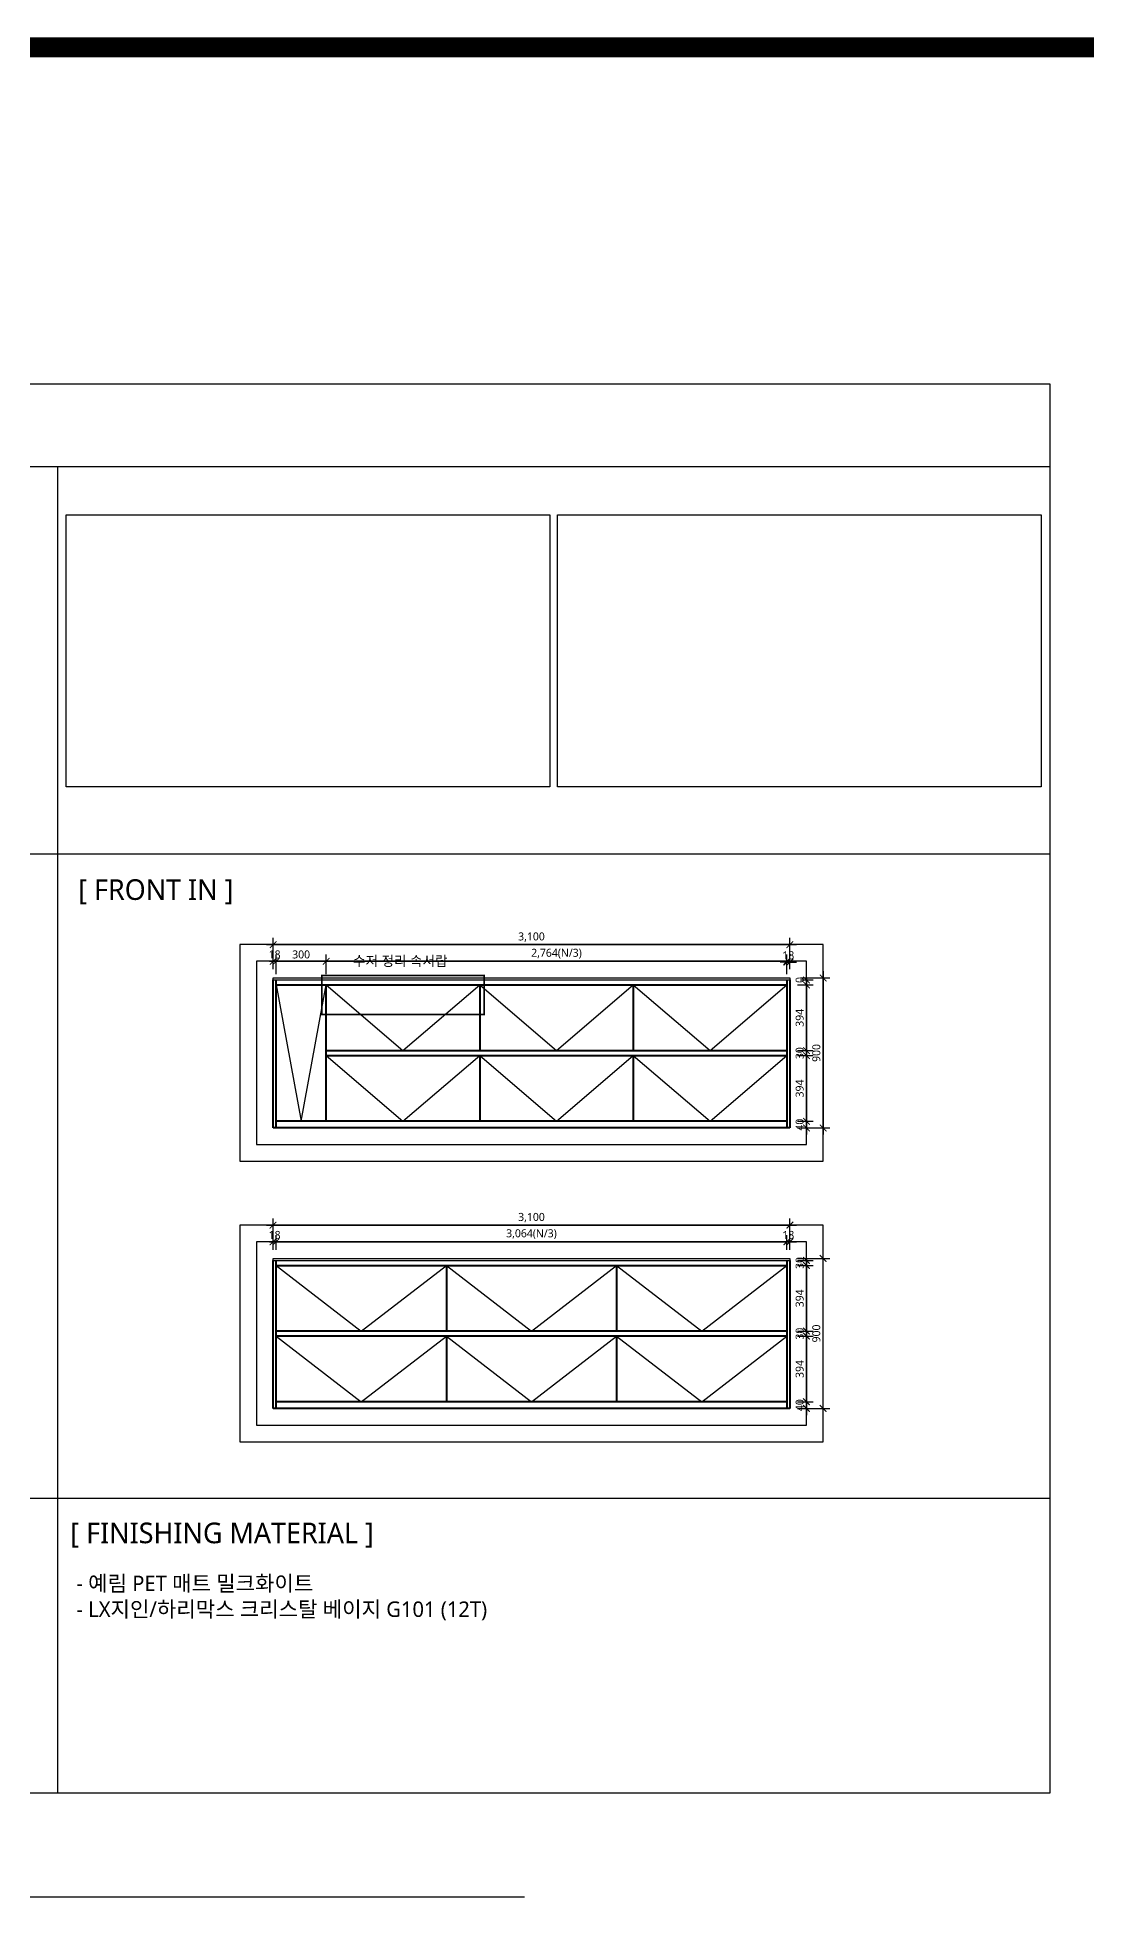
# Model space of a CAD drawing. Header units: millimetres. Extents: x 512 to 764439, y -71 to 559481.
# Drawn here: x 558714 to 565012, y 214692 to 225850 of the extents above; entities that cross this region are included whole.
import ezdxf
from ezdxf.enums import TextEntityAlignment as Align

# ---------------------------------------------------------------- set-up
doc = ezdxf.new("R2010")
doc.units = ezdxf.units.MM
doc.header["$LTSCALE"] = 50
for name, pattern in [('CENTER', [50.8, 31.75, -6.35, 6.35, -6.35]), ('DASHDOT', [1, 0.5, -0.25, 0, -0.25]), ('HIDDEN', [0.375, 0.25, -0.125])]:
    doc.linetypes.add(name, pattern=pattern)
for name, color, linetype in [('#CENTER', 1, 'CENTER'), ('#FUR_제작', 6, 'Continuous'), ('#TEXT', 7, 'Continuous'), ('_R_F_WIN', 4, 'Continuous')]:
    doc.layers.add(name, color=color, linetype=linetype)
doc.layers.add('#Fur', color=6, linetype='Continuous', lineweight=40)
doc.styles.add('CJ-TEXT', font='malgun.ttf')
doc.styles.add('맑은 고딕', font='malgun.ttf')
doc.styles.add('맑은고딕', font='malgun.ttf')
doc.dimstyles.new('DIM-120', dxfattribs={"dimscale": 120, "dimtxt": 0.6, "dimasz": 0.8, "dimexe": 0.8, "dimexo": 0.8, "dimgap": 0.2, "dimtad": 1, "dimdec": 0, "dimlunit": 6, "dimtxsty": '맑은고딕', "dimblk": 'ARCHTICK', "dimcen": 1, "dimdle": 0.8, "dimclrd": 5, "dimclre": 5, "dimclrt": 4, "dimadec": 0, "dimazin": 0, "dimtfac": 1, "dimtdec": 0, "dimtix": 1, "dimtmove": 2, "dimatfit": 3, "dimldrblk": 'ARCHTICK', "dimfxl": 1, "dimtolj": 1, "dimtzin": 0, "dimarcsym": 0})
picture_1 = doc.add_image_def('image13.png', size_in_pixel=(1920, 1080))
picture_2 = doc.add_image_def('image14.png', size_in_pixel=(2730, 1536))

# ---------------------------------------------------------------- blocks, each defined once
blk = doc.blocks.new('_ArchTick')
at = {"color": 0, "linetype": 'ByBlock', "const_width": 0.15}
blk.add_lwpolyline([(-0.5, -0.5), (0.5, 0.5)], dxfattribs=at)
blk = doc.blocks.new('*D365')
at = {"color": 5, "lineweight": -2, "transparency": 16777216}
for p, q in [((560130, 220305), (560090, 220305)), ((560130, 220257), (560130, 220345)), ((560130, 220305), (560148, 220305)), ((560148, 220257), (560148, 220345)), ((560148, 220305), (560188, 220305))]:
    blk.add_line(p, q, dxfattribs=at)
at = {"layer": 'Defpoints', "color": 0, "transparency": 16777216}
for p in [(560148, 220305), (560130, 220193), (560148, 220193)]:
    blk.add_point(p, dxfattribs=at)
at = {"color": 5, "lineweight": -2, "transparency": 16777216, "xscale": 40, "yscale": 40, "zscale": 40}
blk.add_blockref('_ArchTick', (560130, 220305), dxfattribs=at)
at = {"color": 5, "lineweight": -2, "transparency": 16777216, "xscale": 40, "yscale": 40, "zscale": 40, "rotation": 180}
blk.add_blockref('_ArchTick', (560148, 220305), dxfattribs=at)
at = {"color": 4, "transparency": 16777216, "insert": (560139, 220346), "char_height": 48, "attachment_point": 5, "style": '맑은고딕'}
blk.add_mtext('\\A1;18', dxfattribs=at)
blk = doc.blocks.new('*D366')
at = {"color": 5, "lineweight": -2, "transparency": 16777216}
for p, q in [((560408, 220305), (563252, 220305)), ((560448, 220227), (560448, 220345)), ((563212, 220227), (563212, 220345))]:
    blk.add_line(p, q, dxfattribs=at)
at = {"layer": 'Defpoints', "color": 0, "transparency": 16777216}
for p in [(563212, 220305), (560448, 220163), (563212, 220163)]:
    blk.add_point(p, dxfattribs=at)
at = {"color": 5, "lineweight": -2, "transparency": 16777216, "xscale": 40, "yscale": 40, "zscale": 40, "rotation": 180}
blk.add_blockref('_ArchTick', (560448, 220305), dxfattribs=at)
at = {"color": 5, "lineweight": -2, "transparency": 16777216, "xscale": 40, "yscale": 40, "zscale": 40}
blk.add_blockref('_ArchTick', (563212, 220305), dxfattribs=at)
at = {"color": 4, "transparency": 16777216, "insert": (561830, 220351), "char_height": 48, "attachment_point": 5, "style": '맑은고딕'}
blk.add_mtext('\\A1;2,764(N/3)', dxfattribs=at)
blk = doc.blocks.new('*D367')
at = {"color": 5, "lineweight": -2, "transparency": 16777216}
for p, q in [((563212, 220300), (563172, 220300)), ((563212, 220257), (563212, 220340)), ((563212, 220300), (563230, 220300)), ((563230, 220257), (563230, 220340)), ((563230, 220300), (563270, 220300))]:
    blk.add_line(p, q, dxfattribs=at)
at = {"layer": 'Defpoints', "color": 0, "transparency": 16777216}
for p in [(563230, 220300), (563212, 220193), (563230, 220193)]:
    blk.add_point(p, dxfattribs=at)
at = {"color": 5, "lineweight": -2, "transparency": 16777216, "xscale": 40, "yscale": 40, "zscale": 40}
blk.add_blockref('_ArchTick', (563212, 220300), dxfattribs=at)
at = {"color": 5, "lineweight": -2, "transparency": 16777216, "xscale": 40, "yscale": 40, "zscale": 40, "rotation": 180}
blk.add_blockref('_ArchTick', (563230, 220300), dxfattribs=at)
at = {"color": 4, "transparency": 16777216, "insert": (563221, 220341), "char_height": 48, "attachment_point": 5, "style": '맑은고딕'}
blk.add_mtext('\\A1;18', dxfattribs=at)
blk = doc.blocks.new('*D368')
at = {"color": 5, "lineweight": -2, "transparency": 16777216}
for p, q in [((560090, 220405), (563270, 220405)), ((560130, 220269), (560130, 220445)), ((563230, 220269), (563230, 220445))]:
    blk.add_line(p, q, dxfattribs=at)
at = {"layer": 'Defpoints', "color": 0, "transparency": 16777216}
for p in [(563230, 220405), (560130, 220205), (563230, 220205)]:
    blk.add_point(p, dxfattribs=at)
at = {"color": 5, "lineweight": -2, "transparency": 16777216, "xscale": 40, "yscale": 40, "zscale": 40, "rotation": 180}
blk.add_blockref('_ArchTick', (560130, 220405), dxfattribs=at)
at = {"color": 5, "lineweight": -2, "transparency": 16777216, "xscale": 40, "yscale": 40, "zscale": 40}
blk.add_blockref('_ArchTick', (563230, 220405), dxfattribs=at)
at = {"color": 4, "transparency": 16777216, "insert": (561680, 220450), "char_height": 48, "attachment_point": 5, "style": '맑은고딕'}
blk.add_mtext('\\A1;3,100', dxfattribs=at)
blk = doc.blocks.new('*D369')
at = {"color": 5, "lineweight": -2, "transparency": 16777216}
for p, q in [((563294, 220193), (563370, 220193)), ((563294, 220193), (563370, 220193)), ((563330, 220193), (563330, 220233)), ((563330, 220193), (563330, 220153))]:
    blk.add_line(p, q, dxfattribs=at)
at = {"layer": 'Defpoints', "color": 0, "transparency": 16777216}
for p in [(563230, 220193), (563230, 220193), (563330, 220193)]:
    blk.add_point(p, dxfattribs=at)
at = {"color": 5, "lineweight": -2, "transparency": 16777216, "xscale": 40, "yscale": 40, "zscale": 40}
for rotation in [90, 270]:
    blk.add_blockref('_ArchTick', (563330, 220193), dxfattribs=dict(at, rotation=rotation))
at = {"color": 4, "transparency": 16777216, "insert": (563289, 220193), "char_height": 48, "attachment_point": 5, "rotation": 90, "style": '맑은고딕'}
blk.add_mtext('\\A1;0', dxfattribs=at)
blk = doc.blocks.new('*D370')
at = {"color": 5, "lineweight": -2, "transparency": 16777216}
for p, q in [((563276, 220163), (563370, 220163)), ((563330, 220203), (563330, 219729)), ((563276, 219769), (563370, 219769))]:
    blk.add_line(p, q, dxfattribs=at)
at = {"layer": 'Defpoints', "color": 0, "transparency": 16777216}
for p in [(563212, 220163), (563212, 219769), (563330, 219769)]:
    blk.add_point(p, dxfattribs=at)
at = {"color": 5, "lineweight": -2, "transparency": 16777216, "xscale": 40, "yscale": 40, "zscale": 40}
for p, rotation in [((563330, 220163), 90), ((563330, 219769), 270)]:
    blk.add_blockref('_ArchTick', p, dxfattribs=dict(at, rotation=rotation))
at = {"color": 4, "transparency": 16777216, "insert": (563289, 219966), "char_height": 48, "attachment_point": 5, "rotation": 90, "style": '맑은고딕'}
blk.add_mtext('\\A1;394', dxfattribs=at)
blk = doc.blocks.new('*D371')
at = {"color": 5, "lineweight": -2, "transparency": 16777216}
for p, q in [((563330, 219769), (563330, 219809)), ((563276, 219769), (563370, 219769)), ((563276, 219739), (563370, 219739)), ((563330, 219769), (563330, 219739)), ((563330, 219739), (563330, 219699))]:
    blk.add_line(p, q, dxfattribs=at)
at = {"layer": 'Defpoints', "color": 0, "transparency": 16777216}
for p in [(563212, 219769), (563212, 219739), (563330, 219739)]:
    blk.add_point(p, dxfattribs=at)
at = {"color": 5, "lineweight": -2, "transparency": 16777216, "xscale": 40, "yscale": 40, "zscale": 40}
for p, rotation in [((563330, 219769), 270), ((563330, 219739), 90)]:
    blk.add_blockref('_ArchTick', p, dxfattribs=dict(at, rotation=rotation))
at = {"color": 4, "transparency": 16777216, "insert": (563289, 219754), "char_height": 48, "attachment_point": 5, "rotation": 90, "style": '맑은고딕'}
blk.add_mtext('\\A1;30', dxfattribs=at)
blk = doc.blocks.new('*D372')
at = {"color": 5, "lineweight": -2, "transparency": 16777216}
for p, q in [((563276, 219739), (563370, 219739)), ((563330, 219779), (563330, 219305)), ((563276, 219345), (563370, 219345))]:
    blk.add_line(p, q, dxfattribs=at)
at = {"layer": 'Defpoints', "color": 0, "transparency": 16777216}
for p in [(563212, 219739), (563212, 219345), (563330, 219345)]:
    blk.add_point(p, dxfattribs=at)
at = {"color": 5, "lineweight": -2, "transparency": 16777216, "xscale": 40, "yscale": 40, "zscale": 40}
for p, rotation in [((563330, 219739), 90), ((563330, 219345), 270)]:
    blk.add_blockref('_ArchTick', p, dxfattribs=dict(at, rotation=rotation))
at = {"color": 4, "transparency": 16777216, "insert": (563289, 219542), "char_height": 48, "attachment_point": 5, "rotation": 90, "style": '맑은고딕'}
blk.add_mtext('\\A1;394', dxfattribs=at)
blk = doc.blocks.new('*D373')
at = {"color": 5, "lineweight": -2, "transparency": 16777216}
for p, q in [((563330, 219345), (563330, 219385)), ((563276, 219345), (563370, 219345)), ((563276, 219305), (563370, 219305)), ((563330, 219345), (563330, 219305)), ((563330, 219305), (563330, 219265))]:
    blk.add_line(p, q, dxfattribs=at)
at = {"layer": 'Defpoints', "color": 0, "transparency": 16777216}
for p in [(563212, 219345), (563212, 219305), (563330, 219305)]:
    blk.add_point(p, dxfattribs=at)
at = {"color": 5, "lineweight": -2, "transparency": 16777216, "xscale": 40, "yscale": 40, "zscale": 40}
for p, rotation in [((563330, 219345), 270), ((563330, 219305), 90)]:
    blk.add_blockref('_ArchTick', p, dxfattribs=dict(at, rotation=rotation))
at = {"color": 4, "transparency": 16777216, "insert": (563289, 219325), "char_height": 48, "attachment_point": 5, "rotation": 90, "style": '맑은고딕'}
blk.add_mtext('\\A1;40', dxfattribs=at)
blk = doc.blocks.new('*D374')
at = {"color": 5, "lineweight": -2, "transparency": 16777216}
for p, q in [((563294, 220205), (563470, 220205)), ((563430, 220245), (563430, 219265)), ((563294, 219305), (563470, 219305))]:
    blk.add_line(p, q, dxfattribs=at)
at = {"layer": 'Defpoints', "color": 0, "transparency": 16777216}
for p in [(563230, 220205), (563230, 219305), (563430, 219305)]:
    blk.add_point(p, dxfattribs=at)
at = {"color": 5, "lineweight": -2, "transparency": 16777216, "xscale": 40, "yscale": 40, "zscale": 40}
for p, rotation in [((563430, 220205), 90), ((563430, 219305), 270)]:
    blk.add_blockref('_ArchTick', p, dxfattribs=dict(at, rotation=rotation))
at = {"color": 4, "transparency": 16777216, "insert": (563389, 219755), "char_height": 48, "attachment_point": 5, "rotation": 90, "style": '맑은고딕'}
blk.add_mtext('\\A1;900', dxfattribs=at)
blk = doc.blocks.new('*D375')
at = {"color": 5, "lineweight": -2, "transparency": 16777216}
for p, q in [((560108, 220305), (560488, 220305)), ((560148, 220227), (560148, 220345)), ((560448, 220227), (560448, 220345))]:
    blk.add_line(p, q, dxfattribs=at)
at = {"layer": 'Defpoints', "color": 0, "transparency": 16777216}
for p in [(560448, 220305), (560148, 220163), (560448, 220163)]:
    blk.add_point(p, dxfattribs=at)
at = {"color": 5, "lineweight": -2, "transparency": 16777216, "xscale": 40, "yscale": 40, "zscale": 40, "rotation": 180}
blk.add_blockref('_ArchTick', (560148, 220305), dxfattribs=at)
at = {"color": 5, "lineweight": -2, "transparency": 16777216, "xscale": 40, "yscale": 40, "zscale": 40}
blk.add_blockref('_ArchTick', (560448, 220305), dxfattribs=at)
at = {"color": 4, "transparency": 16777216, "insert": (560298, 220346), "char_height": 48, "attachment_point": 5, "style": '맑은고딕'}
blk.add_mtext('\\A1;300', dxfattribs=at)
blk = doc.blocks.new('*D376')
at = {"color": 5, "lineweight": -2, "transparency": 16777216}
for p, q in [((560130, 218622), (560090, 218622)), ((560130, 218574), (560130, 218662)), ((560130, 218622), (560148, 218622)), ((560148, 218574), (560148, 218662)), ((560148, 218622), (560188, 218622))]:
    blk.add_line(p, q, dxfattribs=at)
at = {"layer": 'Defpoints', "color": 0, "transparency": 16777216}
for p in [(560148, 218622), (560130, 218510), (560148, 218510)]:
    blk.add_point(p, dxfattribs=at)
at = {"color": 5, "lineweight": -2, "transparency": 16777216, "xscale": 40, "yscale": 40, "zscale": 40}
blk.add_blockref('_ArchTick', (560130, 218622), dxfattribs=at)
at = {"color": 5, "lineweight": -2, "transparency": 16777216, "xscale": 40, "yscale": 40, "zscale": 40, "rotation": 180}
blk.add_blockref('_ArchTick', (560148, 218622), dxfattribs=at)
at = {"color": 4, "transparency": 16777216, "insert": (560139, 218663), "char_height": 48, "attachment_point": 5, "style": '맑은고딕'}
blk.add_mtext('\\A1;18', dxfattribs=at)
blk = doc.blocks.new('*D377')
at = {"color": 5, "lineweight": -2, "transparency": 16777216}
for p, q in [((560108, 218622), (563252, 218622)), ((560148, 218574), (560148, 218662)), ((563212, 218574), (563212, 218662))]:
    blk.add_line(p, q, dxfattribs=at)
at = {"layer": 'Defpoints', "color": 0, "transparency": 16777216}
for p in [(563212, 218622), (560148, 218510), (563212, 218510)]:
    blk.add_point(p, dxfattribs=at)
at = {"color": 5, "lineweight": -2, "transparency": 16777216, "xscale": 40, "yscale": 40, "zscale": 40, "rotation": 180}
blk.add_blockref('_ArchTick', (560148, 218622), dxfattribs=at)
at = {"color": 5, "lineweight": -2, "transparency": 16777216, "xscale": 40, "yscale": 40, "zscale": 40}
blk.add_blockref('_ArchTick', (563212, 218622), dxfattribs=at)
at = {"color": 4, "transparency": 16777216, "insert": (561680, 218668), "char_height": 48, "attachment_point": 5, "style": '맑은고딕'}
blk.add_mtext('\\A1;3,064(N/3)', dxfattribs=at)
blk = doc.blocks.new('*D378')
at = {"color": 5, "lineweight": -2, "transparency": 16777216}
for p, q in [((563212, 218622), (563172, 218622)), ((563212, 218574), (563212, 218662)), ((563212, 218622), (563230, 218622)), ((563230, 218574), (563230, 218662)), ((563230, 218622), (563270, 218622))]:
    blk.add_line(p, q, dxfattribs=at)
at = {"layer": 'Defpoints', "color": 0, "transparency": 16777216}
for p in [(563230, 218622), (563212, 218510), (563230, 218510)]:
    blk.add_point(p, dxfattribs=at)
at = {"color": 5, "lineweight": -2, "transparency": 16777216, "xscale": 40, "yscale": 40, "zscale": 40}
blk.add_blockref('_ArchTick', (563212, 218622), dxfattribs=at)
at = {"color": 5, "lineweight": -2, "transparency": 16777216, "xscale": 40, "yscale": 40, "zscale": 40, "rotation": 180}
blk.add_blockref('_ArchTick', (563230, 218622), dxfattribs=at)
at = {"color": 4, "transparency": 16777216, "insert": (563221, 218663), "char_height": 48, "attachment_point": 5, "style": '맑은고딕'}
blk.add_mtext('\\A1;18', dxfattribs=at)
blk = doc.blocks.new('*D379')
at = {"color": 5, "lineweight": -2, "transparency": 16777216}
for p, q in [((563276, 218510), (563370, 218510)), ((563276, 218480), (563370, 218480)), ((563330, 218510), (563330, 218550)), ((563330, 218510), (563330, 218480)), ((563330, 218480), (563330, 218440))]:
    blk.add_line(p, q, dxfattribs=at)
at = {"layer": 'Defpoints', "color": 0, "transparency": 16777216}
for p in [(563212, 218510), (563212, 218480), (563330, 218480)]:
    blk.add_point(p, dxfattribs=at)
at = {"color": 5, "lineweight": -2, "transparency": 16777216, "xscale": 40, "yscale": 40, "zscale": 40}
for p, rotation in [((563330, 218510), 270), ((563330, 218480), 90)]:
    blk.add_blockref('_ArchTick', p, dxfattribs=dict(at, rotation=rotation))
at = {"color": 4, "transparency": 16777216, "insert": (563289, 218495), "char_height": 48, "attachment_point": 5, "rotation": 90, "style": '맑은고딕'}
blk.add_mtext('\\A1;30', dxfattribs=at)
blk = doc.blocks.new('*D380')
at = {"color": 5, "lineweight": -2, "transparency": 16777216}
for p, q in [((563330, 217662), (563330, 217702)), ((563276, 217662), (563370, 217662)), ((563276, 217622), (563370, 217622)), ((563330, 217662), (563330, 217622)), ((563330, 217622), (563330, 217582))]:
    blk.add_line(p, q, dxfattribs=at)
at = {"layer": 'Defpoints', "color": 0, "transparency": 16777216}
for p in [(563212, 217662), (563212, 217622), (563330, 217622)]:
    blk.add_point(p, dxfattribs=at)
at = {"color": 5, "lineweight": -2, "transparency": 16777216, "xscale": 40, "yscale": 40, "zscale": 40}
for p, rotation in [((563330, 217662), 270), ((563330, 217622), 90)]:
    blk.add_blockref('_ArchTick', p, dxfattribs=dict(at, rotation=rotation))
at = {"color": 4, "transparency": 16777216, "insert": (563289, 217642), "char_height": 48, "attachment_point": 5, "rotation": 90, "style": '맑은고딕'}
blk.add_mtext('\\A1;40', dxfattribs=at)
blk = doc.blocks.new('*D381')
at = {"color": 5, "lineweight": -2, "transparency": 16777216}
for p, q in [((563276, 218522), (563470, 218522)), ((563430, 217582), (563430, 218562)), ((563276, 217622), (563470, 217622))]:
    blk.add_line(p, q, dxfattribs=at)
at = {"layer": 'Defpoints', "color": 0, "transparency": 16777216}
for p in [(563212, 218522), (563430, 218522), (563212, 217622)]:
    blk.add_point(p, dxfattribs=at)
at = {"color": 5, "lineweight": -2, "transparency": 16777216, "xscale": 40, "yscale": 40, "zscale": 40}
for p, rotation in [((563430, 218522), 90), ((563430, 217622), 270)]:
    blk.add_blockref('_ArchTick', p, dxfattribs=dict(at, rotation=rotation))
at = {"color": 4, "transparency": 16777216, "insert": (563389, 218072), "char_height": 48, "attachment_point": 5, "rotation": 90, "style": '맑은고딕'}
blk.add_mtext('\\A1;900', dxfattribs=at)
blk = doc.blocks.new('*D382')
at = {"color": 5, "lineweight": -2, "transparency": 16777216}
for p, q in [((560090, 218722), (563270, 218722)), ((560130, 218586), (560130, 218762)), ((563230, 218586), (563230, 218762))]:
    blk.add_line(p, q, dxfattribs=at)
at = {"layer": 'Defpoints', "color": 0, "transparency": 16777216}
for p in [(563230, 218722), (560130, 218522), (563230, 218522)]:
    blk.add_point(p, dxfattribs=at)
at = {"color": 5, "lineweight": -2, "transparency": 16777216, "xscale": 40, "yscale": 40, "zscale": 40, "rotation": 180}
blk.add_blockref('_ArchTick', (560130, 218722), dxfattribs=at)
at = {"color": 5, "lineweight": -2, "transparency": 16777216, "xscale": 40, "yscale": 40, "zscale": 40}
blk.add_blockref('_ArchTick', (563230, 218722), dxfattribs=at)
at = {"color": 4, "transparency": 16777216, "insert": (561680, 218767), "char_height": 48, "attachment_point": 5, "style": '맑은고딕'}
blk.add_mtext('\\A1;3,100', dxfattribs=at)
blk = doc.blocks.new('*D346')
at = {"color": 5, "lineweight": -2, "transparency": 16777216}
for p, q in [((563276, 218480), (563370, 218480)), ((563330, 218520), (563330, 218046)), ((563276, 218086), (563370, 218086))]:
    blk.add_line(p, q, dxfattribs=at)
at = {"layer": 'Defpoints', "color": 0, "transparency": 16777216}
for p in [(563212, 218480), (563212, 218086), (563330, 218086)]:
    blk.add_point(p, dxfattribs=at)
at = {"color": 5, "lineweight": -2, "transparency": 16777216, "xscale": 40, "yscale": 40, "zscale": 40}
for p, rotation in [((563330, 218480), 90), ((563330, 218086), 270)]:
    blk.add_blockref('_ArchTick', p, dxfattribs=dict(at, rotation=rotation))
at = {"color": 4, "transparency": 16777216, "insert": (563289, 218283), "char_height": 48, "attachment_point": 5, "rotation": 90, "style": '맑은고딕'}
blk.add_mtext('\\A1;394', dxfattribs=at)
blk = doc.blocks.new('*D347')
at = {"color": 5, "lineweight": -2, "transparency": 16777216}
for p, q in [((563276, 218086), (563370, 218086)), ((563276, 218056), (563370, 218056)), ((563330, 218086), (563330, 218126)), ((563330, 218086), (563330, 218056)), ((563330, 218056), (563330, 218016))]:
    blk.add_line(p, q, dxfattribs=at)
at = {"layer": 'Defpoints', "color": 0, "transparency": 16777216}
for p in [(563212, 218086), (563212, 218056), (563330, 218056)]:
    blk.add_point(p, dxfattribs=at)
at = {"color": 5, "lineweight": -2, "transparency": 16777216, "xscale": 40, "yscale": 40, "zscale": 40}
for p, rotation in [((563330, 218086), 270), ((563330, 218056), 90)]:
    blk.add_blockref('_ArchTick', p, dxfattribs=dict(at, rotation=rotation))
at = {"color": 4, "transparency": 16777216, "insert": (563289, 218071), "char_height": 48, "attachment_point": 5, "rotation": 90, "style": '맑은고딕'}
blk.add_mtext('\\A1;30', dxfattribs=at)
blk = doc.blocks.new('*D145')
at = {"color": 5, "lineweight": -2, "transparency": 16777216}
for p, q in [((563276, 218056), (563370, 218056)), ((563330, 218096), (563330, 217622)), ((563276, 217662), (563370, 217662))]:
    blk.add_line(p, q, dxfattribs=at)
at = {"layer": 'Defpoints', "color": 0, "transparency": 16777216}
for p in [(563212, 218056), (563212, 217662), (563330, 217662)]:
    blk.add_point(p, dxfattribs=at)
at = {"color": 5, "lineweight": -2, "transparency": 16777216, "xscale": 40, "yscale": 40, "zscale": 40}
for p, rotation in [((563330, 218056), 90), ((563330, 217662), 270)]:
    blk.add_blockref('_ArchTick', p, dxfattribs=dict(at, rotation=rotation))
at = {"color": 4, "transparency": 16777216, "insert": (563289, 217859), "char_height": 48, "attachment_point": 5, "rotation": 90, "style": '맑은고딕'}
blk.add_mtext('\\A1;394', dxfattribs=at)

msp = doc.modelspace()

# ---------------------------------------------------------------- linework, layer by layer
at = {"layer": '#CENTER', "linetype": 'DASHDOT', "ltscale": 50}
for p, q in [((560148.04601015, 220162.91736765), (560298.04601015, 219344.91339653)), ((560298.04601015, 219344.91339653), (560448.04601015, 220162.91736765)), ((560448.04601015, 220162.91736765), (560908.71267682, 219768.91538209)), ((560908.71267682, 219768.91538209), (561369.37934348, 220162.91736765)), ((561369.37934348, 220162.91736765), (561830.04601015, 219768.91538209)), ((561830.04601015, 219768.91538209), (562290.71267682, 220162.91736765)), ((562290.71267682, 220162.91736765), (562751.37934348, 219768.91538209)), ((562751.37934348, 219768.91538209), (563212.04601015, 220162.91736765)), ((560448.04601015, 219738.91538209), (560908.71267682, 219344.91339653)), ((560908.71267682, 219344.91339653), (561369.37934348, 219738.91538209)), ((561369.37934348, 219738.91538209), (561830.04601015, 219344.91339652)), ((561830.04601015, 219344.91339652), (562290.71267682, 219738.91538209)), ((562290.71267682, 219738.91538209), (562751.37934348, 219344.91339652)), ((562751.37934348, 219344.91339652), (563212.04601015, 219738.91538209)), ((560148.04601015, 218480.37411716), (560658.71267682, 218086.3721316)), ((560658.71267682, 218086.3721316), (561169.37934348, 218480.37411716)), ((561169.37934348, 218480.37411716), (561680.04601015, 218086.3721316)), ((561680.04601015, 218086.3721316), (562190.71267682, 218480.37411716)), ((562190.71267682, 218480.37411716), (562701.37934348, 218086.3721316)), ((562701.37934348, 218086.3721316), (563212.04601015, 218480.37411716)), ((560148.04601015, 218056.3721316), (560658.71267682, 217662.37014604)), ((560658.71267682, 217662.37014604), (561169.37934348, 218056.3721316)), ((561169.37934348, 218056.3721316), (561680.04601015, 217662.37014604)), ((561680.04601015, 217662.37014604), (562190.71267682, 218056.3721316)), ((562190.71267682, 218056.3721316), (562701.37934348, 217662.37014604)), ((562701.37934348, 217662.37014604), (563212.04601015, 218056.3721316))]:
    msp.add_line(p, q, dxfattribs=at)
at = {"layer": '#Fur', "ltscale": 2}
for p, q in [((560130.04601015, 219304.91736765), (560130.04601015, 220192.91736765)), ((560148.04601015, 219304.91736765), (560148.04601015, 220192.91736765)), ((560148.04601015, 220162.91736765), (563212.04601015, 220162.91736765)), ((560448.04601015, 219344.91339653), (560448.04601015, 220162.91736765)), ((561369.37934348, 220162.91736765), (561369.37934348, 219768.91538209)), ((562290.71267682, 220162.91736765), (562290.71267682, 219768.91538209)), ((563212.04601015, 220192.91736765), (563212.04601015, 219304.91736765)), ((563230.04601015, 220192.91736765), (563230.04601015, 219304.91736765)), ((560448.04601015, 219768.91538209), (563212.04601015, 219768.91538209)), ((560448.04601015, 219738.91538209), (563212.04601015, 219738.91538209)), ((561369.37934348, 219738.91538209), (561369.37934348, 219344.91339653)), ((562290.71267682, 219738.91538209), (562290.71267682, 219344.91339653)), ((563230.04601015, 219304.91736765), (560130.04601015, 219304.91736765)), ((563212.04601015, 219344.91339653), (560148.04601015, 219344.91339653)), ((563230.60963635, 219344.91339653), (563230.04601015, 219344.91339653)), ((560130.04601015, 217622.37411716), (560130.04601015, 218510.37411716)), ((560148.04601015, 217622.37411716), (560148.04601015, 218510.37411716)), ((560148.04601015, 218480.37411716), (563212.04601015, 218480.37411716)), ((561169.37934348, 218480.37411716), (561169.37934348, 218086.3721316)), ((562190.71267682, 218480.37411716), (562190.71267682, 218086.3721316)), ((563212.04601015, 218510.37411716), (563212.04601015, 217622.37411716)), ((563230.04601015, 218510.37411716), (563230.04601015, 217622.37411716)), ((563212.04601015, 218086.3721316), (560148.04601015, 218086.3721316)), ((563212.04601015, 218056.3721316), (560148.04601015, 218056.3721316)), ((561169.37934348, 218056.3721316), (561169.37934348, 217662.37014604)), ((562190.71267682, 218056.3721316), (562190.71267682, 217662.37014604)), ((563230.04601015, 217622.37411716), (560130.04601015, 217622.37411716)), ((563212.04601015, 217662.37014604), (560148.04601015, 217662.37014604)), ((563230.60963635, 217662.37014604), (563230.04601015, 217662.37014604))]:
    msp.add_line(p, q, dxfattribs=at)
at = {"layer": '#FUR_제작', "color": 4}
for p, q in [((560130.04601015, 220204.91736765), (563230.04601015, 220204.91736765)), ((560130.04601015, 220192.91736765), (560130.04601015, 220204.91736765)), ((560130.04601015, 220192.91736765), (563230.04601015, 220192.91736765)), ((563230.04601015, 220204.91736765), (563230.04601015, 220192.91736765)), ((560130.04601015, 218522.37411716), (563230.04601015, 218522.37411716)), ((560130.04601015, 218510.37411716), (560130.04601015, 218522.37411716)), ((560130.04601015, 218510.37411716), (563230.04601015, 218510.37411716)), ((563230.04601015, 218522.37411716), (563230.04601015, 218510.37411716))]:
    msp.add_line(p, q, dxfattribs=at)
at = {"layer": '#TEXT', "color": 240, "linetype": 'HIDDEN', "const_width": 9.88132979}
msp.add_lwpolyline([(560422.35717751, 220219.55425318), (561395.67253289, 220219.55425318), (561395.67253289, 219985.91637487), (560422.35717751, 219985.91637487)], close=True, dxfattribs=at)
for p, q in [((552886.37241871, 223272.990643), (564792.04236183, 223272.990643)), ((552886.37241871, 217084.11111683), (564792.04236183, 217084.11111683)), ((552989.7971173, 214692.03788462), (561638.97562323, 214692.03788462))]:
    msp.add_line(p, q)
at = {"color": 32, "true_color": 0xcd6928, "const_width": 121.76646086}
msp.add_lwpolyline([(453482.33485129, 225788.81861496), (604117.7662628, 225788.81861496)], dxfattribs=at)
msp.add_lwpolyline([(564792.04236183, 223768.24041415), (552886.37241871, 223768.24041415), (552886.37241871, 215316.8200867), (564792.04236183, 215316.8200867)], close=True)
for points in [[(558839.20739027, 215316.8200867), (558839.20739027, 223272.990643)], [(552886.37241871, 220948.90932549), (564792.04236183, 220948.90932549)]]:
    msp.add_lwpolyline(points)
at = {"layer": 'Defpoints', "color": 253, "true_color": 0x9898cc}
for points in [[(563430.04601015, 220404.91736765), (559930.04601015, 220404.91736765), (559930.04601015, 219104.91736765), (563430.04601015, 219104.91736765)], [(563330.04601015, 220304.91736765), (560030.04601015, 220304.91736765), (560030.04601015, 219204.91736765), (563330.04601015, 219204.91736765)], [(563430.04601015, 218722.37411716), (559930.04601015, 218722.37411716), (559930.04601015, 217422.37411716), (563430.04601015, 217422.37411716)], [(563330.04601015, 218622.37411716), (560030.04601015, 218622.37411716), (560030.04601015, 217522.37411716), (563330.04601015, 217522.37411716)]]:
    msp.add_lwpolyline(points, close=True, dxfattribs=at)

# ---------------------------------------------------------------- texts
at = {"layer": '#TEXT', "color": 240, "style": 'CJ-TEXT'}
msp.add_text('수저 정리 속서랍', height=60, dxfattribs=at).set_placement((560609.10916385, 220307.10517145), align=Align.MIDDLE_LEFT)
at = {"insert": (558949.79120173, 216618.96723796), "char_height": 92.8593320912, "attachment_point": 1, "style": '맑은고딕'}
msp.add_mtext_dynamic_manual_height_columns('- 예림 PET 매트 밀크화이트\\P- LX지인/하리막스 크리스탈 베이지 G101 (12T)', width=3264.8350786126, gutter_width=15.47655535, heights=[944.20321998], dxfattribs=at)
at = {"layer": '_R_F_WIN', "color": 7, "style": '맑은 고딕'}
for s, p in [('[ FRONT IN ]', (558960.53827429, 220673.35614511)), ('[ FINISHING MATERIAL ]', (558913.08383452, 216813.43633674))]:
    msp.add_text(s, height=123.8124427883, dxfattribs=at).set_placement(p)

# ---------------------------------------------------------------- dimensions: what is measured, and where the dimension line sits
for base, p1, p2, picture, middle in [((563230.04601015, 220404.91736765), (560130.04601015, 220204.91736765), (563230.04601015, 220204.91736765), '*D368', (561680.04601015, 220449.87388939)), ((560148.04601015, 220304.91736765), (560130.04601015, 220192.91736765), (560148.04601015, 220192.91736765), '*D365', (560139.04601015, 220345.84671548)), ((560448.04601015, 220304.91736765), (560148.04601015, 220162.91736765), (560448.04601015, 220162.91736765), '*D375', (560298.04601015, 220345.7162807)), ((563230.04601015, 220299.82144158), (563212.04601015, 220192.91736765), (563230.04601015, 220192.91736765), '*D367', (563221.04601015, 220340.75078941)), ((563230.04601015, 218722.37411716), (560130.04601015, 218522.37411716), (563230.04601015, 218522.37411716), '*D382', (561680.04601015, 218767.3306389)), ((560148.04601015, 218622.37411716), (560130.04601015, 218510.37411716), (560148.04601015, 218510.37411716), '*D376', (560139.04601015, 218663.30346499)), ((563230.04601015, 218622.37411716), (563212.04601015, 218510.37411716), (563230.04601015, 218510.37411716), '*D378', (563221.04601015, 218663.30346499))]:
    dim = msp.add_linear_dim(base=base, p1=p1, p2=p2, dimstyle='DIM-120', override={"dimscale": 80, "dimasz": 0.5, "dimexe": 0.5, "dimdle": 0.5})
    dim.commit()
    dim.dimension.update_dxf_attribs({"geometry": picture, "text_midpoint": middle})
for base, p1, p2, picture, middle in [((563212.04601015, 220304.91736765), (560448.04601015, 220162.91736765), (563212.04601015, 220162.91736765), '*D366', (561830.04601015, 220350.75432418)), ((563212.04601015, 218622.37411716), (560148.04601015, 218510.37411716), (563212.04601015, 218510.37411716), '*D377', (561680.04601015, 218668.21107369))]:
    dim = msp.add_linear_dim(base=base, p1=p1, p2=p2, text='<>(N/3)', dimstyle='DIM-120', override={"dimscale": 80, "dimasz": 0.5, "dimexe": 0.5, "dimdle": 0.5})
    dim.commit()
    dim.dimension.update_dxf_attribs({"geometry": picture, "text_midpoint": middle})
for base, p1, p2, picture, middle in [((563330.04601015, 219768.91538209), (563212.04601015, 220162.91736765), (563212.04601015, 219768.91538209), '*D370', (563289.24709711, 219965.91637487)), ((563430.04601015, 219304.91736765), (563230.04601015, 220204.91736765), (563230.04601015, 219304.91736765), '*D374', (563389.24709711, 219754.91736765)), ((563330.0460101503, 220192.9173676536), (563230.0460101494, 220192.9173676535), (563230.0460101494, 220192.9173676535), '*D369', (563289.2470971068, 220192.9173676534)), ((563330.04601015, 219738.91538209), (563212.04601015, 219768.91538209), (563212.04601015, 219738.91538209), '*D371', (563289.24709711, 219753.91538209)), ((563330.04601015, 219344.91339653), (563212.04601015, 219738.91538209), (563212.04601015, 219344.91339653), '*D372', (563289.24709711, 219541.91438931)), ((563330.04601015, 219304.91736765), (563212.04601015, 219344.91339653), (563212.04601015, 219304.91736765), '*D373', (563289.24709711, 219324.91538209)), ((563430.04601015, 218522.37411716), (563212.04601015, 217622.37411716), (563212.04601015, 218522.37411716), '*D381', (563389.24709711, 218072.37411716)), ((563330.04601015, 218480.37411716), (563212.04601015, 218510.37411716), (563212.04601015, 218480.37411716), '*D379', (563289.24709711, 218495.37411716)), ((563330.04601015, 218086.3721316), (563212.04601015, 218480.37411716), (563212.04601015, 218086.3721316), '*D346', (563289.24709711, 218283.37312438)), ((563330.04601015, 218056.3721316), (563212.04601015, 218086.3721316), (563212.04601015, 218056.3721316), '*D347', (563289.24709711, 218071.3721316)), ((563330.04601015, 217662.37014604), (563212.04601015, 218056.3721316), (563212.04601015, 217662.37014604), '*D145', (563289.24709711, 217859.37113882)), ((563330.04601015, 217622.37411716), (563212.04601015, 217662.37014604), (563212.04601015, 217622.37411716), '*D380', (563289.24709711, 217642.3721316))]:
    dim = msp.add_linear_dim(base=base, p1=p1, p2=p2, angle=90, dimstyle='DIM-120', override={"dimscale": 80, "dimasz": 0.5, "dimexe": 0.5, "dimdle": 0.5})
    dim.commit()
    dim.dimension.update_dxf_attribs({"geometry": picture, "text_midpoint": middle})

# ---------------------------------------------------------------- pictures from other files: only their frames are drawn
image = msp.add_image(picture_1, insert=(558888.10289237, 221352.04286855), size_in_units=(2902.7311416, 1632.78626715))
image.dxf.flags = 7
image = msp.add_image(picture_2, insert=(561835.82950187, 221352.04286855), size_in_units=(2902.02246701, 1632.78626715))
image.dxf.flags = 7

doc.saveas('drawing.dxf')
